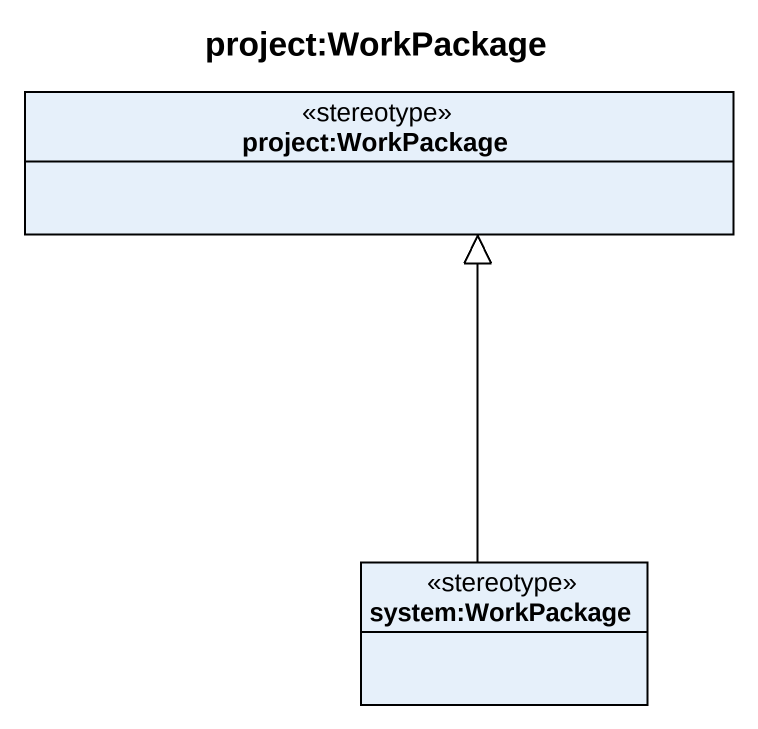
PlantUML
@startuml
title project:WorkPackage
hide circle
hide empty members
class "project:WorkPackage" as project_WorkPackage <<stereotype>>
class "system:WorkPackage" as system_WorkPackage <<stereotype>>
system_WorkPackage -up-|> project_WorkPackage
@enduml
